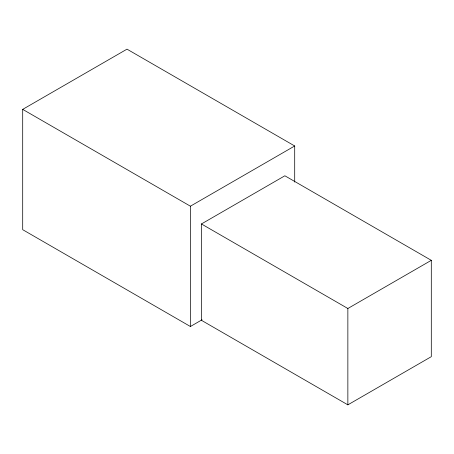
<?xml version="1.0" encoding="UTF-8"?>
<svg xmlns="http://www.w3.org/2000/svg" width="454" height="454" viewBox="0 0 454 454"><rect width="100%" height="100%" fill="white"/><g stroke="black" fill="none" stroke-linecap="round" stroke-linejoin="round"><path stroke-width="0.68" d="M202.064 319.775L190.408 326.505L22.7 229.684L22.7 109.369L126.995 49.157L294.703 145.984L294.703 182.077M22.7 109.369L190.408 206.195L294.703 145.984M201.434 223.958L284.868 175.783L431.3 260.329L431.3 356.674L347.86 404.843L201.434 320.303L201.434 223.958L347.86 308.499L431.3 260.329M347.86 308.499L347.86 404.843M190.408 206.195L190.408 326.505"/></g></svg>
